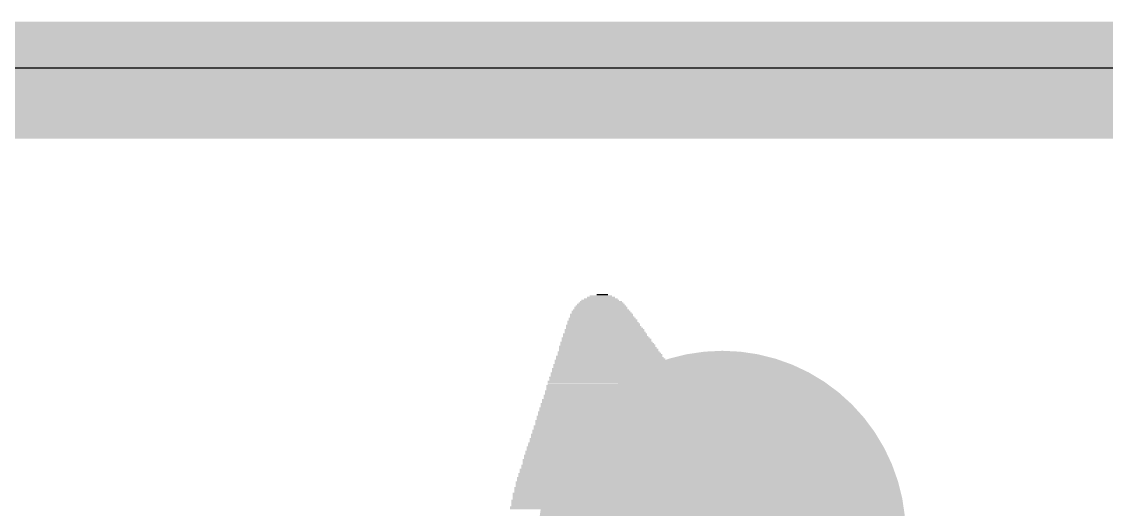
# Model space of a CAD drawing. Extents: x -3.8 to 34.1, y -4.8 to 24.4.
# Drawn here: x 17.649 to 20.604, y 16.578 to 17.907 of the extents above; entities that cross this region are included whole.
import ezdxf

# ---------------------------------------------------------------- set-up
doc = ezdxf.new("R2010")
doc.units = 0
for name, color, linetype in [('1', 12, 'CONTINUOUS'), ('16', 5, 'CONTINUOUS'), ('20', 53, 'CONTINUOUS'), ('22', 6, 'CONTINUOUS'), ('47', 253, 'CONTINUOUS')]:
    doc.layers.add(name, color=color, linetype=linetype)

# ---------------------------------------------------------------- blocks, each defined once
blk = doc.blocks.new('PIE')
at = {"const_width": 0.5}
blk.add_lwpolyline([(0, -0.25, 1), (0, 0.25, 1), (0, -0.25)], format="xyb", dxfattribs=at)
blk = doc.blocks.new('RECT')
blk.add_solid([(-0.5, -0.5), (0.5, -0.5), (-0.5, 0.5), (0.5, 0.5)])

msp = doc.modelspace()

# ---------------------------------------------------------------- linework, layer by layer
at = {"layer": '1', "const_width": 0.254}
msp.add_lwpolyline([(0, 17.78), (25.4, 17.78)], dxfattribs=at)
at = {"layer": '16', "const_width": 0.254}
msp.add_lwpolyline([(0, 17.78), (25.4, 17.78)], dxfattribs=at)
at = {"layer": '20'}
msp.add_line((22.86, 17.78), (2.54, 17.78), dxfattribs=at)
at = {"layer": '47', "const_width": 0.13}
msp.add_lwpolyline([(12.319, 17.653), (34.081, 17.653)], dxfattribs=at)

# ---------------------------------------------------------------- block references
at = {"layer": '1'}
msp.add_blockref('PIE', (19.558, 16.51), dxfattribs=at)
at = {"layer": '22', "rotation": 180}
for p, xscale, yscale in [((19.2272, 17.1437), 0.1143, 0.0038), ((19.2253, 17.1475), 0.1029, 0.0038), ((19.2272, 17.1514), 0.0915, 0.0039), ((19.2272, 17.1552), 0.0762, 0.0038), ((19.2272, 17.159), 0.0609, 0.0038), ((19.2309, 17.1628), 0.0305, 0.0038), ((19.2272, 17.1171), 0.16, 0.0038), ((19.2291, 17.1133), 0.1638, 0.0039), ((19.2272, 17.1209), 0.1524, 0.0038), ((19.2272, 17.1285), 0.1448, 0.0038), ((19.2272, 17.1247), 0.1448, 0.0038), ((19.2272, 17.1323), 0.1371, 0.0038), ((19.2272, 17.1361), 0.1295, 0.0038), ((19.2272, 17.1399), 0.1219, 0.0038), ((19.2309, 17.0904), 0.1905, 0.0038), ((19.2329, 17.0866), 0.1943, 0.0038), ((19.2348, 17.0828), 0.1981, 0.0038), ((19.2309, 17.098), 0.1829, 0.0038), ((19.2329, 17.0942), 0.1867, 0.0038), ((19.2309, 17.1018), 0.1753, 0.0038), ((19.2291, 17.1094), 0.1715, 0.0038), ((19.2291, 17.1056), 0.1715, 0.0038), ((19.2386, 17.0561), 0.2286, 0.0038), ((19.2386, 17.0523), 0.2286, 0.0038), ((19.2367, 17.0675), 0.2172, 0.0038), ((19.2367, 17.0637), 0.2172, 0.0038), ((19.2386, 17.0599), 0.221, 0.0038), ((19.2329, 17.079), 0.2019, 0.0038), ((19.2348, 17.0752), 0.2058, 0.0039), ((19.2367, 17.0713), 0.2096, 0.0038), ((19.2424, 17.0332), 0.2514, 0.0038), ((19.2443, 17.0294), 0.2552, 0.0038), ((19.2462, 17.0256), 0.2591, 0.0038), ((19.2405, 17.0447), 0.24, 0.0038), ((19.2424, 17.0409), 0.2438, 0.0038), ((19.2424, 17.0371), 0.2438, 0.0039), ((19.2405, 17.0485), 0.2324, 0.0038), ((19.25, 16.9951), 0.2896, 0.0038), ((19.2482, 17.0066), 0.2781, 0.0038), ((19.2501, 17.0028), 0.2819, 0.0038), ((19.252, 16.999), 0.2857, 0.0039), ((19.2444, 17.0218), 0.2629, 0.0038), ((19.2462, 17.018), 0.2667, 0.0038), ((19.2482, 17.0142), 0.2705, 0.0038), ((19.2482, 17.0104), 0.2705, 0.0038), ((19.2558, 16.9723), 0.3163, 0.0038), ((19.2558, 16.9685), 0.3163, 0.0038), ((19.2577, 16.9647), 0.3201, 0.0038), ((19.2519, 16.9837), 0.301, 0.0038), ((19.2538, 16.9799), 0.3048, 0.0038), ((19.2557, 16.9761), 0.3086, 0.0038), ((19.2519, 16.9913), 0.2934, 0.0038), ((19.2538, 16.9875), 0.2972, 0.0038), ((19.2614, 16.938), 0.3505, 0.0038), ((19.2634, 16.9342), 0.3543, 0.0038), ((19.2614, 16.9456), 0.3429, 0.0038), ((19.2614, 16.9418), 0.3429, 0.0038), ((19.2596, 16.9494), 0.3391, 0.0038), ((19.2577, 16.9609), 0.3277, 0.0039), ((19.2577, 16.957), 0.3277, 0.0038), ((19.2596, 16.9532), 0.3315, 0.0038), ((19.2653, 16.9151), 0.3734, 0.0038), ((19.2672, 16.9113), 0.3772, 0.0038), ((19.2691, 16.9075), 0.381, 0.0038), ((19.2672, 16.9189), 0.3696, 0.0038), ((19.2634, 16.9266), 0.3619, 0.0038), ((19.2653, 16.9228), 0.3657, 0.0039), ((19.2634, 16.9304), 0.3543, 0.0038), ((19.2748, 16.877), 0.4153, 0.0038), ((19.271, 16.8885), 0.4, 0.0038), ((19.2729, 16.8847), 0.4038, 0.0039), ((19.2748, 16.8808), 0.4076, 0.0038), ((19.2691, 16.8999), 0.3886, 0.0038), ((19.271, 16.8961), 0.3924, 0.0038), ((19.2729, 16.8923), 0.3962, 0.0038), ((19.2691, 16.9037), 0.381, 0.0038), ((19.2786, 16.8542), 0.4382, 0.0038), ((19.2805, 16.8504), 0.442, 0.0038), ((19.2805, 16.8466), 0.442, 0.0039), ((19.2767, 16.8656), 0.4268, 0.0038), ((19.2767, 16.8618), 0.4268, 0.0038), ((19.2786, 16.858), 0.4306, 0.0038), ((19.2748, 16.8732), 0.4153, 0.0038), ((19.2767, 16.8694), 0.4191, 0.0038), ((19.2843, 16.8199), 0.4724, 0.0038), ((19.2862, 16.8161), 0.4762, 0.0038), ((19.2824, 16.8313), 0.461, 0.0038), ((19.2843, 16.8275), 0.4648, 0.0038), ((19.2862, 16.8237), 0.4686, 0.0038), ((19.2805, 16.8427), 0.4496, 0.0038), ((19.2824, 16.8389), 0.4534, 0.0038), ((19.2824, 16.8351), 0.4534, 0.0038), ((19.2919, 16.7894), 0.5029, 0.0038), ((19.2901, 16.7932), 0.4991, 0.0038), ((19.2919, 16.797), 0.4953, 0.0038), ((19.2901, 16.8008), 0.4915, 0.0038), ((19.2882, 16.8046), 0.4877, 0.0038), ((19.2882, 16.8123), 0.4801, 0.0038), ((19.2882, 16.8085), 0.4801, 0.0039), ((19.2977, 16.7589), 0.5373, 0.0038), ((19.2958, 16.7704), 0.5257, 0.0039), ((19.2958, 16.7665), 0.5257, 0.0038), ((19.2977, 16.7627), 0.5295, 0.0038), ((19.2919, 16.7818), 0.5105, 0.0038), ((19.2939, 16.778), 0.5143, 0.0038), ((19.2958, 16.7742), 0.5181, 0.0038), ((19.2939, 16.7856), 0.5067, 0.0038), ((19.3015, 16.7361), 0.5601, 0.0038), ((19.3034, 16.7323), 0.5639, 0.0039), ((19.3034, 16.7284), 0.5639, 0.0038), ((19.2995, 16.7475), 0.5487, 0.0038), ((19.3015, 16.7437), 0.5525, 0.0038), ((19.3015, 16.7399), 0.5525, 0.0038), ((19.2995, 16.7551), 0.5411, 0.0038), ((19.2995, 16.7513), 0.5411, 0.0038), ((19.3072, 16.698), 0.5944, 0.0038), ((19.3053, 16.7132), 0.5829, 0.0038), ((19.3053, 16.7094), 0.5829, 0.0038), ((19.3072, 16.7056), 0.5867, 0.0038), ((19.3072, 16.7018), 0.5867, 0.0038), ((19.3034, 16.7246), 0.5715, 0.0038), ((19.3034, 16.7208), 0.5715, 0.0038), ((19.3053, 16.717), 0.5753, 0.0038), ((19.3091, 16.6751), 0.6134, 0.0038), ((19.3091, 16.6713), 0.6134, 0.0038), ((19.3072, 16.6865), 0.602, 0.0038), ((19.3091, 16.6827), 0.6058, 0.0038), ((19.3091, 16.6789), 0.6058, 0.0038), ((19.3072, 16.6942), 0.5944, 0.0039), ((19.3091, 16.6903), 0.5982, 0.0038), ((19.311, 16.6522), 0.6324, 0.0038), ((19.311, 16.6484), 0.6324, 0.0038), ((19.311, 16.6446), 0.6324, 0.0038), ((19.3129, 16.6408), 0.6362, 0.0038), ((19.3091, 16.6637), 0.621, 0.0038), ((19.311, 16.6599), 0.6248, 0.0038), ((19.311, 16.6561), 0.6248, 0.0039), ((19.311, 16.6675), 0.6172, 0.0038), ((19.3129, 16.6218), 0.6515, 0.0038), ((19.3129, 16.618), 0.6515, 0.0039), ((19.3129, 16.6141), 0.6515, 0.0038), ((19.3148, 16.6103), 0.6554, 0.0038), ((19.3129, 16.6332), 0.6439, 0.0038), ((19.3129, 16.6294), 0.6439, 0.0038), ((19.3129, 16.6256), 0.6439, 0.0038), ((19.311, 16.637), 0.6401, 0.0038), ((19.3148, 16.5837), 0.6706, 0.0038), ((19.3148, 16.5799), 0.6706, 0.0039), ((19.3129, 16.6027), 0.6592, 0.0038), ((19.3148, 16.5989), 0.663, 0.0038), ((19.3148, 16.5951), 0.663, 0.0038), ((19.3148, 16.5913), 0.663, 0.0038), ((19.3167, 16.5875), 0.6668, 0.0038), ((19.3148, 16.6065), 0.6554, 0.0038)]:
    msp.add_blockref('RECT', p, dxfattribs=dict(at, xscale=xscale, yscale=yscale))

doc.saveas('drawing.dxf')
